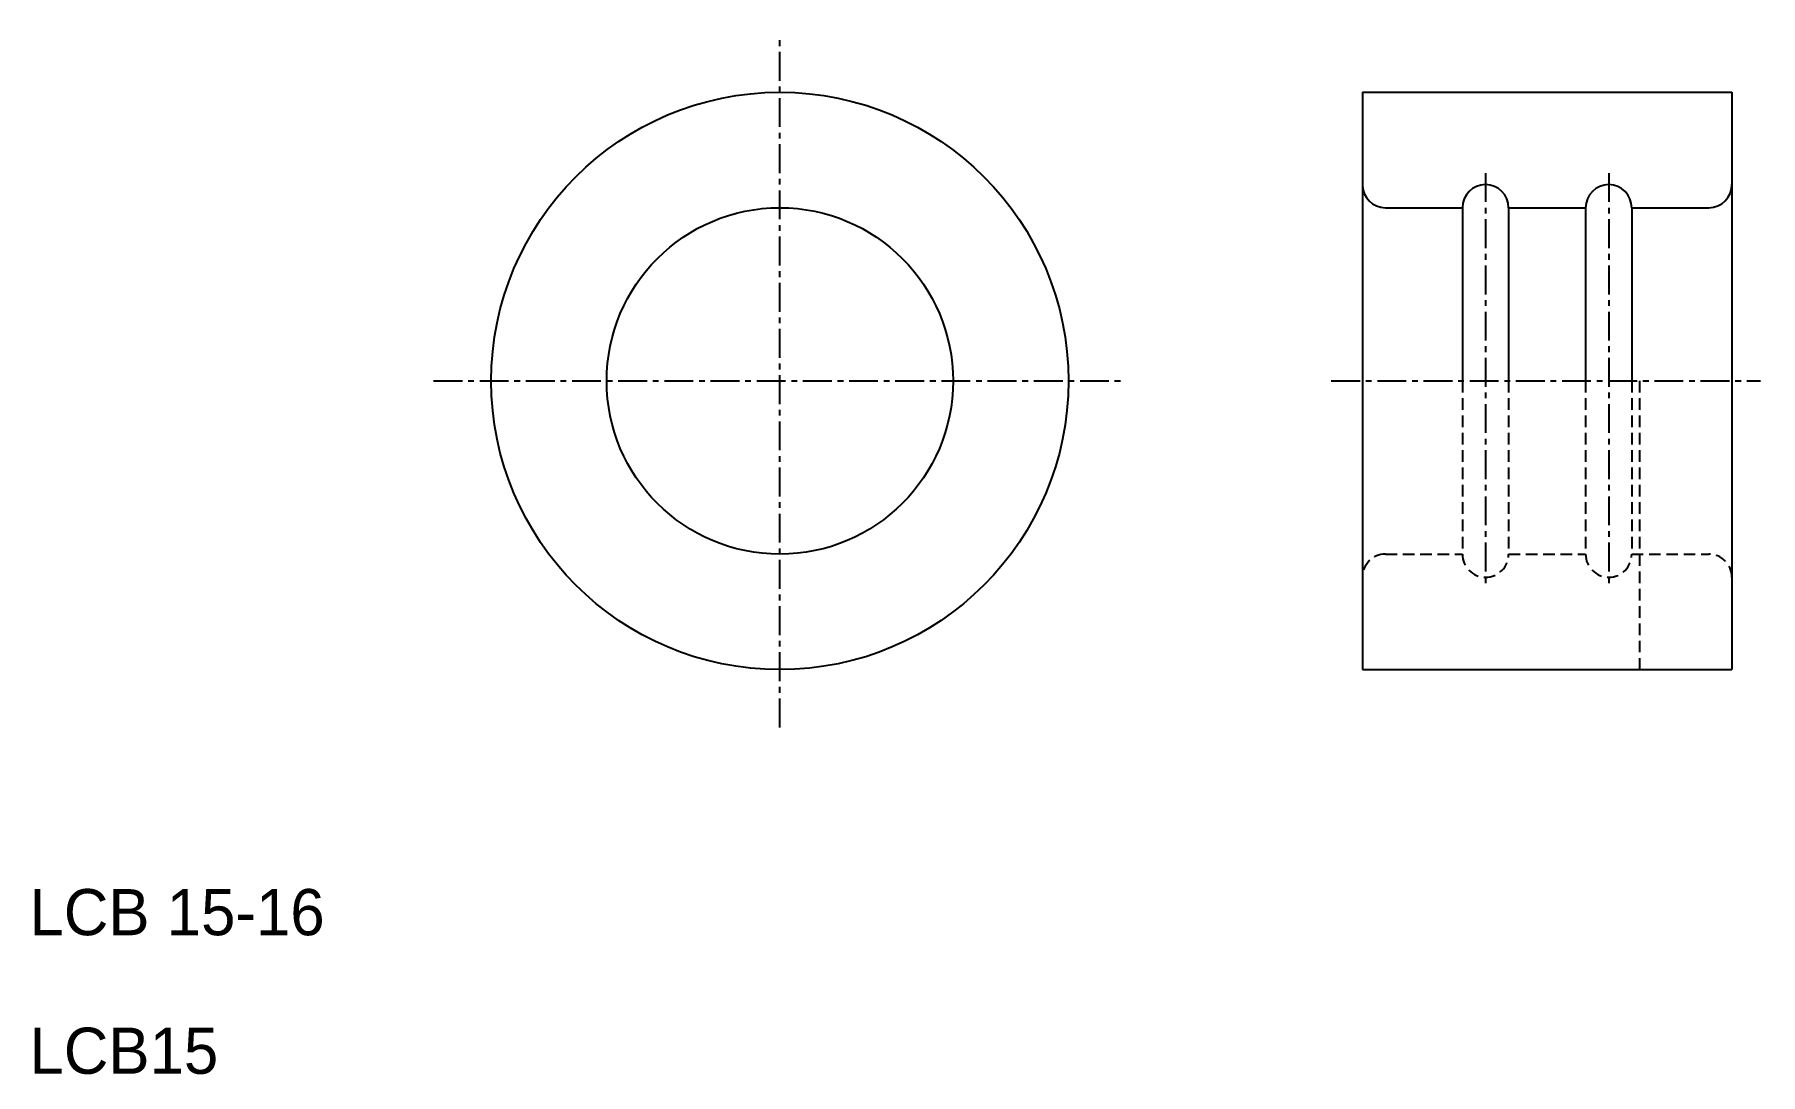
# Model space of a CAD drawing. Extents: x 10.2 to 85, y 10 to 55.
import ezdxf

# ---------------------------------------------------------------- set-up
doc = ezdxf.new("R2010")
doc.units = 0
doc.linetypes.add('CENTER', pattern=[2, 1.25, -0.25, 0.25, -0.25])
doc.linetypes.add('DASHED', pattern=[0.75, 0.5, -0.25])
doc.layers.get('0').update_dxf_attribs({"linetype": 'CONTINUOUS'})
doc.layers.add('CENTER', color=1, linetype='CENTER')

msp = doc.modelspace()

# ---------------------------------------------------------------- linework, layer by layer
at = {"color": 7, "linetype": 'CONTINUOUS'}
for p, q in [((67.732, 52.5), (83.732, 52.5)), ((67.732, 52.5), (67.732, 27.5)), ((83.732, 52.5), (83.732, 27.5)), ((68.732, 47.5), (72.065, 47.5)), ((72.065, 47.5), (72.065, 40)), ((74.065, 47.5), (74.065, 40)), ((74.065, 47.5), (77.398, 47.5)), ((77.398, 47.5), (77.398, 40)), ((79.398, 47.5), (82.732, 47.5)), ((79.398, 47.5), (79.398, 40)), ((67.732, 27.5), (83.732, 27.5)), ((71.732, 27.5), (71.732, 27.5)), ((75.732, 27.5), (75.732, 27.5))]:
    msp.add_line(p, q, dxfattribs=at)
at = {"color": 3, "linetype": 'DASHED'}
for p, q in [((72.065, 40), (72.065, 32.5)), ((74.065, 40), (74.065, 32.5)), ((77.398, 40), (77.398, 32.5)), ((79.398, 40), (79.398, 32.5)), ((79.732, 40), (79.732, 27.5)), ((68.732, 32.5), (72.065, 32.5)), ((74.065, 32.5), (77.398, 32.5)), ((79.398, 32.5), (82.732, 32.5))]:
    msp.add_line(p, q, dxfattribs=at)
at = {"color": 7, "linetype": 'CONTINUOUS'}
for radius in [12.5, 7.5]:
    msp.add_circle((42.5, 40), radius, dxfattribs=at)
for centre, start, end in [((68.732, 48.5), 180, 270), ((73.065, 47.5), 360, 180), ((78.398, 47.5), 0, 180), ((82.732, 48.5), 270, 0)]:
    msp.add_arc(centre, 1, start, end, dxfattribs=at)
at = {"color": 3, "linetype": 'DASHED'}
for centre, start, end in [((68.732, 31.5), 90, 180), ((73.065, 32.5), 180, 0), ((78.398, 32.5), 180, 0), ((82.732, 31.5), 0, 90)]:
    msp.add_arc(centre, 1, start, end, dxfattribs=at)
at = {"layer": 'CENTER', "color": 1, "linetype": 'CENTER'}
for p, q in [((42.5, 25), (42.5, 55)), ((73.065, 49), (73.065, 31)), ((78.398, 49), (78.398, 31)), ((27.5, 40), (57.5, 40)), ((66.38, 40), (84.972, 40))]:
    msp.add_line(p, q, dxfattribs=at)

# ---------------------------------------------------------------- texts
at = {"color": 7, "linetype": 'CONTINUOUS'}
for s, p in [('LCB 15-16', (10, 16)), ('LCB15', (10, 10))]:
    msp.add_text(s, height=2, dxfattribs=at).set_placement(p)

doc.saveas('drawing.dxf')
